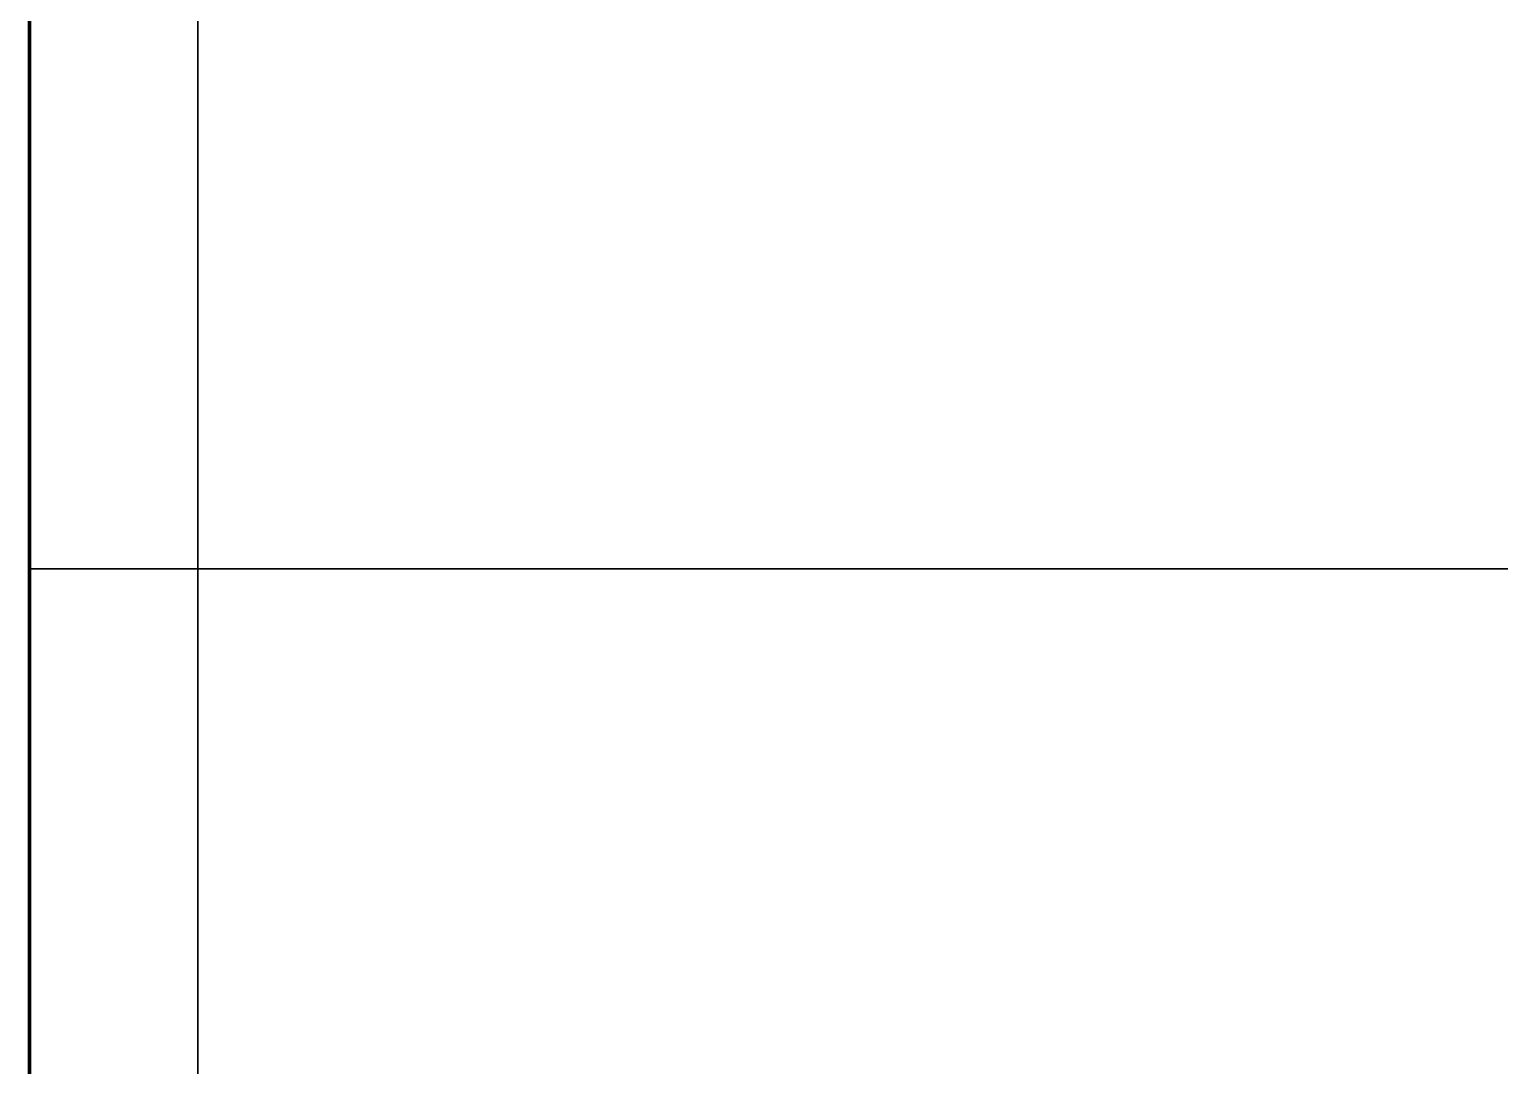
# Model space of a CAD drawing. Header units: millimetres. Extents: x 0 to 2382, y 0 to 420.
# Drawn here: x 138.4 to 141.018, y 120.145 to 121.991 of the extents above; entities that cross this region are included whole.
import ezdxf

# ---------------------------------------------------------------- set-up
doc = ezdxf.new("R2010")
doc.units = ezdxf.units.MM
doc.linetypes.add('IRAM-E-TRAZOS', pattern=[5, 4, -1])
doc.layers.add('01-VISIBLE', color=7, linetype='CONTINUOUS', lineweight=70)
doc.layers.add('02-OCULTA', color=4, linetype='IRAM-E-TRAZOS', lineweight=35)

msp = doc.modelspace()

# ---------------------------------------------------------------- linework, layer by layer
at = {"layer": '01-VISIBLE'}
msp.add_lwpolyline([(138.4, 120.0625), (138.4, 120.15), (138.4, 120.2375), (138.4, 120.325), (138.4, 120.4125), (138.4, 120.5), (138.4, 120.5875), (138.4, 120.675), (138.4, 120.7625), (138.4, 120.85), (138.4, 120.9375), (138.4, 121.025), (138.4, 121.1125), (138.4, 121.2), (138.4, 121.2875), (138.4, 121.375), (138.4, 121.4625), (138.4, 121.55), (138.4, 121.6375), (138.4, 121.725), (138.4, 121.8125), (138.4, 121.9), (138.4, 121.9875), (138.4, 122.075)], dxfattribs=at)
at = {"layer": '02-OCULTA'}
msp.add_line((141.275, 121.03), (138.4, 121.03), dxfattribs=at)
for points in [[(138.4, 120.094), (138.4, 120.157), (138.4, 120.22), (138.4, 120.283), (138.4, 120.346), (138.4, 120.409), (138.4, 120.472), (138.4, 120.535), (138.4, 120.598), (138.4, 120.661), (138.4, 120.724), (138.4, 120.787), (138.4, 120.85), (138.4, 120.913), (138.4, 120.976), (138.4, 121.039), (138.4, 121.102), (138.4, 121.165), (138.4, 121.228), (138.4, 121.291), (138.4, 121.354), (138.4, 121.417), (138.4, 121.48), (138.4, 121.543), (138.4, 121.606), (138.4, 121.669), (138.4, 121.732), (138.4, 121.795), (138.4, 121.858), (138.4, 121.921), (138.4, 121.984), (138.4, 122.047)], [(138.7, 120.094), (138.7, 120.157), (138.7, 120.22), (138.7, 120.283), (138.7, 120.346), (138.7, 120.409), (138.7, 120.472), (138.7, 120.535), (138.7, 120.598), (138.7, 120.661), (138.7, 120.724), (138.7, 120.787), (138.7, 120.85), (138.7, 120.913), (138.7, 120.976), (138.7, 121.039), (138.7, 121.102), (138.7, 121.165), (138.7, 121.228), (138.7, 121.291), (138.7, 121.354), (138.7, 121.417), (138.7, 121.48), (138.7, 121.543), (138.7, 121.606), (138.7, 121.669), (138.7, 121.732), (138.7, 121.795), (138.7, 121.858), (138.7, 121.921), (138.7, 121.984), (138.7, 122.047)], [(138.4, 122.0368), (138.4, 121.9864), (138.4, 121.9361), (138.4, 121.8858), (138.4, 121.8354), (138.4, 121.7851), (138.4, 121.7347), (138.4, 121.6844), (138.4, 121.6341), (138.4, 121.5837), (138.4, 121.5334), (138.4, 121.4831), (138.4, 121.4327), (138.4, 121.3824), (138.4, 121.332), (138.4, 121.2817), (138.4, 121.2314), (138.4, 121.181), (138.4, 121.1307), (138.4, 121.0803), (138.4, 121.03)], [(138.4, 121.03), (138.4, 121.0803), (138.4, 121.1307), (138.4, 121.181), (138.4, 121.2314), (138.4, 121.2817), (138.4, 121.332), (138.4, 121.3824), (138.4, 121.4327), (138.4, 121.4831), (138.4, 121.5334), (138.4, 121.5837), (138.4, 121.6341), (138.4, 121.6844), (138.4, 121.7347), (138.4, 121.7851), (138.4, 121.8354), (138.4, 121.8858), (138.4, 121.9361), (138.4, 121.9864), (138.4, 122.0368)], [(138.4, 122), (138.4, 121.95), (138.4, 121.9), (138.4, 121.85), (138.4, 121.8), (138.4, 121.75), (138.4, 121.7), (138.4, 121.65), (138.4, 121.6), (138.4, 121.55), (138.4, 121.5), (138.4, 121.45), (138.4, 121.4), (138.4, 121.35), (138.4, 121.3), (138.4, 121.25), (138.4, 121.2), (138.4, 121.15), (138.4, 121.1), (138.4, 121.05), (138.4, 121), (138.4, 120.95), (138.4, 120.9), (138.4, 120.85), (138.4, 120.8), (138.4, 120.75), (138.4, 120.7), (138.4, 120.65), (138.4, 120.6), (138.4, 120.55), (138.4, 120.5), (138.4, 120.45), (138.4, 120.4), (138.4, 120.35), (138.4, 120.3), (138.4, 120.25), (138.4, 120.2), (138.4, 120.15), (138.4, 120.1)], [(138.4, 122), (138.4, 121.95), (138.4, 121.9), (138.4, 121.85), (138.4, 121.8), (138.4, 121.75), (138.4, 121.7), (138.4, 121.65), (138.4, 121.6), (138.4, 121.55), (138.4, 121.5), (138.4, 121.45), (138.4, 121.4), (138.4, 121.35), (138.4, 121.3), (138.4, 121.25), (138.4, 121.2), (138.4, 121.15), (138.4, 121.1), (138.4, 121.05), (138.4, 121), (138.4, 120.95), (138.4, 120.9), (138.4, 120.85), (138.4, 120.8), (138.4, 120.75), (138.4, 120.7), (138.4, 120.65), (138.4, 120.6), (138.4, 120.55), (138.4, 120.5), (138.4, 120.45), (138.4, 120.4), (138.4, 120.35), (138.4, 120.3), (138.4, 120.25), (138.4, 120.2), (138.4, 120.15), (138.4, 120.1)], [(138.7, 120.094), (138.7, 120.156), (138.7, 120.218), (138.7, 120.28), (138.7, 120.342), (138.7, 120.404), (138.7, 120.466), (138.7, 120.528), (138.7, 120.59), (138.7, 120.652), (138.7, 120.714), (138.7, 120.776), (138.7, 120.838), (138.7, 120.9), (138.7, 120.962), (138.7, 121.024), (138.7, 121.086), (138.7, 121.148), (138.7, 121.21), (138.7, 121.272), (138.7, 121.334), (138.7, 121.396), (138.7, 121.458), (138.7, 121.52), (138.7, 121.582), (138.7, 121.644), (138.7, 121.706), (138.7, 121.768), (138.7, 121.83), (138.7, 121.892), (138.7, 121.954), (138.7, 122.016)], [(138.7, 122), (138.7, 121.95), (138.7, 121.9), (138.7, 121.85), (138.7, 121.8), (138.7, 121.75), (138.7, 121.7), (138.7, 121.65), (138.7, 121.6), (138.7, 121.55), (138.7, 121.5), (138.7, 121.45), (138.7, 121.4), (138.7, 121.35), (138.7, 121.3), (138.7, 121.25), (138.7, 121.2), (138.7, 121.15), (138.7, 121.1), (138.7, 121.05), (138.7, 121), (138.7, 120.95), (138.7, 120.9), (138.7, 120.85), (138.7, 120.8), (138.7, 120.75), (138.7, 120.7), (138.7, 120.65), (138.7, 120.6), (138.7, 120.55), (138.7, 120.5), (138.7, 120.45), (138.7, 120.4), (138.7, 120.35), (138.7, 120.3), (138.7, 120.25), (138.7, 120.2), (138.7, 120.15), (138.7, 120.1)], [(138.7, 122), (138.7, 121.95), (138.7, 121.9), (138.7, 121.85), (138.7, 121.8), (138.7, 121.75), (138.7, 121.7), (138.7, 121.65), (138.7, 121.6), (138.7, 121.55), (138.7, 121.5), (138.7, 121.45), (138.7, 121.4), (138.7, 121.35), (138.7, 121.3), (138.7, 121.25), (138.7, 121.2), (138.7, 121.15), (138.7, 121.1), (138.7, 121.05), (138.7, 121), (138.7, 120.95), (138.7, 120.9), (138.7, 120.85), (138.7, 120.8), (138.7, 120.75), (138.7, 120.7), (138.7, 120.65), (138.7, 120.6), (138.7, 120.55), (138.7, 120.5), (138.7, 120.45), (138.7, 120.4), (138.7, 120.35), (138.7, 120.3), (138.7, 120.25), (138.7, 120.2), (138.7, 120.15), (138.7, 120.1)]]:
    msp.add_lwpolyline(points, dxfattribs=at)

doc.saveas('drawing.dxf')
